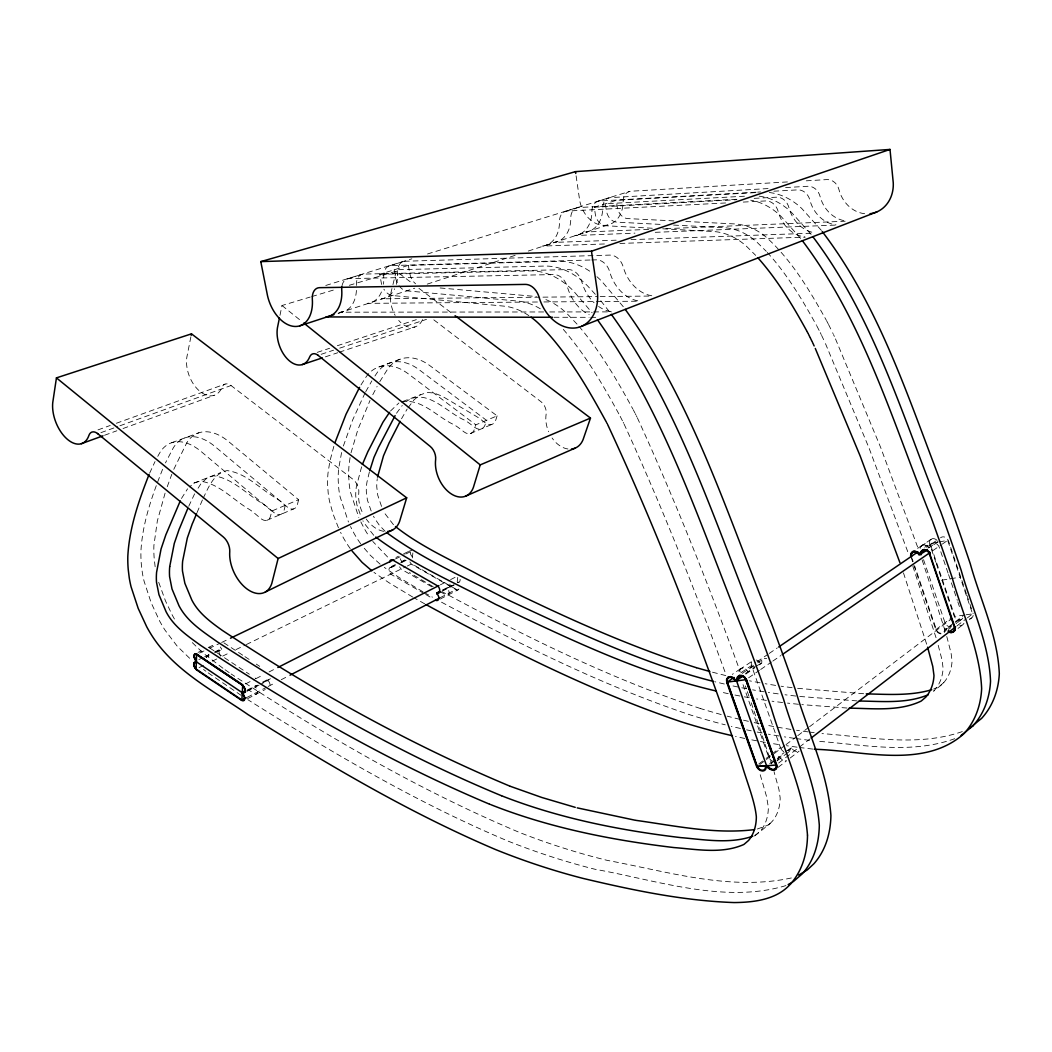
<?xml version="1.0" encoding="UTF-8"?>
<svg xmlns="http://www.w3.org/2000/svg" width="1052" height="1052" viewBox="0 0 1052 1052"><rect width="100%" height="100%" fill="white"/><g stroke="black" fill="none" stroke-linecap="round" stroke-linejoin="round"><path stroke-width="0.75" stroke-dasharray="5 3.75" d="M206.508 657.474A4.432 2.472 64.3 0 1 208.809 655.909L208.848 654.765A4.445 2.485 64.4 0 1 207.218 652.201M220.618 656.159A4.405 2.485 64.3 0 1 219.145 651.464A4.405 2.485 64.3 0 1 221.459 649.781L221.512 648.637A4.405 2.498 64.4 0 1 220.302 646.98M257.622 685.115A4.537 2.591 63.5 0 1 255.465 685.812L255.399 686.969A4.524 2.577 63.3 0 1 257.464 692.505A4.524 2.577 63.3 0 1 254.242 693.676L248.522 689.849M270.285 678.553A4.497 2.604 63.5 0 1 268.076 679.355L268.01 680.499L261.014 684.102M424.311 593.67L391.489 574.563A4.011 2.577 64.2 0 1 388.924 569.947A4.011 2.577 64.2 0 1 391.423 567.488L391.528 566.423A4.011 2.591 64.3 0 1 390.003 564.122M401.036 562.399A3.984 2.577 64.2 0 1 401.785 562.465L401.89 561.413A3.998 2.591 64.3 0 1 400.194 556.219M412.358 557.915L412.976 551.958M457.488 582.571L457.528 582.308A4.037 2.683 63.2 0 0 460.026 578.6M457.199 581.887L457.752 577.39M350.066 457.541L349.106 464.603A88.763 58.741 65.6 0 0 348.699 476.595L349.211 484.13A64.159 42.08 66 0 0 350.526 492.323L358.811 517.426M190.885 336.798L186.835 357.233A27.142 16.977 69.2 0 0 199.433 390.963A27.142 16.977 69.2 0 0 221.959 387.373A11.27 7.114 68.5 0 1 231.045 385.519L119.297 426.007M279.977 315.337L281.989 305.514L310.169 297.058M173.777 469.35L186.506 443.326A57.807 34.151 67.4 0 1 228.442 441.432L298.597 499.713L271.758 511.048L270.653 515.743A12.19 7.364 66.7 0 1 260.475 518.281L255.018 513.652A59.385 35.018 65.8 0 0 249.85 509.72C233.452 500.279 219.644 483.802 200.169 481.119L193.7 483.17L189.61 486.931M351.013 452.86L357.93 429.44L370.015 400.47M285.276 505.341L284.158 510.01A12.098 7.377 66.7 0 1 273.954 512.574L268.51 507.984A58.965 35.124 65.8 0 0 263.355 504.092C246.983 494.742 233.15 478.384 213.714 475.82L207.231 477.871L201.077 483.512L195.817 491.771M298.597 499.713L297.466 504.368A12.019 7.403 66.8 0 1 287.249 506.946L214.95 446.508A58.202 34.045 67.4 0 0 173.08 448.27L165.453 462.919M341.584 452.531L338.599 468.955A89.302 58.688 65.6 0 0 338.231 481.001L338.757 488.575A64.54 42.041 65.9 0 0 340.098 496.807L348.462 522.042M391.962 288.55L390.989 292.522A24.354 16.082 71.9 0 0 395.144 315.35M392.948 284.566L396.262 271.192L413.094 283.935M369.357 472.046L366.977 482.013A52.705 34.663 65.6 0 0 366.293 491.231L367.385 500.016L371.395 511.64M343.373 446.009L352.657 419.958L365.083 392.869M333.839 446.35L329.815 461.512L327.974 473.361A89.854 58.623 65.6 0 0 327.632 485.459L328.198 493.072A64.935 41.988 65.9 0 0 329.552 501.357L333.089 514.06L338.481 527.867M379.785 381.652L387.623 369.147A51.745 35.058 68.1 0 1 429.913 365.688L497.096 415.869L475.82 424.85L474.478 429.19A10.849 7.535 67.2 0 1 464.156 431.977L458.935 428.006A53.008 36.005 66.1 0 0 453.964 424.666C437.132 417.236 421.392 397.656 401.548 402.101M361.612 466.838L356.391 486.55A53.021 34.624 65.6 0 0 355.721 495.821L356.891 504.828L361.138 516.927M497.096 415.869L495.742 420.156A10.717 7.535 67.3 0 1 485.419 422.97L480.238 419.064A52.35 36.044 66.1 0 0 475.28 415.777L442.156 396.183L434.174 393.08L427.046 392.396L401.601 401.903M165.085 493.151L157.34 520.95L153.894 545.541A98.835 56.861 65.5 0 0 154.197 558.533L155.144 566.739M167.242 486.734L171.805 474.294M197.04 512.613L202.563 499.608M162.587 469.323C152.185 495.426 142.52 522.607 140.942 550.906A99.506 56.676 65.5 0 0 141.297 563.964L142.27 572.209A71.838 40.515 65.7 0 0 144.085 581.217L151.133 602.691L159.602 620.969A79.387 44.894 65.5 0 0 165.151 630.332L177.275 646.27L190.649 659.249M188.742 506.275L194.936 493.138M149.647 473.137L155.025 461.578M203.167 498.24C208.546 487.392 213.845 473.176 227.087 470.599C246.47 473.058 260.317 489.298 276.663 498.543A58.557 35.216 65.8 0 1 281.818 502.396M372.776 394.724L377.116 386.426M365.741 391.673L371.856 380.877M157.761 456.371L159.483 453.294A58.61 33.94 67.4 0 1 201.287 451.65L271.758 511.048M401.522 418.775L407.15 409.044M360.981 384.927L365.951 377.142A52.403 35.005 68 0 1 408.255 373.828L475.82 424.85M181.47 498.477L187.572 488.812M374.933 375.998L376.853 373.118A52.074 35.032 68 0 1 419.156 369.739L486.524 420.327L485.182 424.64A10.783 7.535 67.2 0 1 474.86 427.454L469.652 423.509A52.679 36.031 66.1 0 0 464.695 420.195C447.047 412.897 426.31 386.978 406.466 401.456M390.502 411.016L398.905 402.969M396.499 413.265L402.258 405.467M408.11 407.755L413.896 399.984L420.405 394.553M943.789 682.577L939.462 686.285A36.978 28.943 48.6 0 1 938.726 686.719L933.689 689.021M933.663 691.085L934.833 689.823A49.786 38.779 49.5 0 0 943.092 668.283L942.079 660.117L937.556 642.811M740.582 668.743L732.271 674.385M921.776 545.567L917.081 548.763M922.88 545.067L921.315 546.133L931.046 539.268M769.946 823.637L772.313 821.257A56.492 39.581 52.9 0 0 780.176 797.968L778.953 789.487L774.022 771.629M941.527 684.826L933.689 691.164M754.652 836.011L770.011 823.584M769.84 823.729L768.039 824.978A42.29 29.627 52.5 0 1 767.118 825.491L757.361 828.989M778.191 767.289L786.238 761.083M790.223 757.992L799.112 751.128M958.043 628.438L964.842 623.192M969.326 619.72L971.548 617.997M778.651 763.029L809.895 739.004M956.965 625.874L966.078 618.865M967.38 617.866L972.574 613.868L947.681 540.386L930.099 543.582L924.695 547.277M769.709 763.673L772.142 761.819M777.178 760.767A6.075 4.353 52.1 0 0 778.204 757.19L784.161 752.627M785.357 751.72L791.591 747.946A6.049 4.392 51.6 0 0 799.494 750.865M911.032 557.047L935.833 629.675A5.326 4.234 48.1 0 0 941.356 633.922A5.326 4.234 48.1 0 0 945.012 629.648L954.164 622.652M955.453 621.666L963.172 615.762M771.195 763.555L776.047 759.846M777.257 758.913L783.253 754.323M788.027 750.681L791.591 747.946M947.563 628.57L954.427 623.323M955.571 622.455L962.001 617.524M777.086 760.859L789 751.72M948.431 629.49L950.706 627.755M957.504 622.534L961.988 619.102M759.833 764.502L765.067 760.517M766.369 759.531L772.918 754.56M774.219 753.561L784.7 745.605M786.002 744.619L796.482 736.663M797.784 735.664L808.252 727.708M809.567 726.722L952.231 618.339M758.768 764.002L764.843 759.386M766.066 758.466L770.892 754.81M772.076 753.903L780.439 747.564L751.641 665.942A5.996 4.432 54.5 0 1 752.167 661.024M935.833 629.675L951.481 617.8M748.59 677.817L759.347 670.387M760.701 669.466L771.458 662.037M772.799 661.103L780.873 655.527M932.874 550.604L940.948 545.028M942.29 544.094L947.681 540.386M745.75 674.108L754.389 668.178M759.281 664.825L761.727 663.141A6.023 4.484 54.2 0 1 766.698 658.552M920.171 548.408A5.26 4.3 50.8 0 1 923.656 544.936A5.26 4.3 50.8 0 1 928.706 547.855L939.344 541.267M750.957 661.971L740.227 669.256L743.698 667.744L741.739 668.244M742.291 673.385L753.653 665.614M757.742 662.813L762.818 659.341M926.588 547.329L935.899 540.965M745.539 673.438L755.375 666.692M756.598 665.85L761.727 663.141M928.706 547.855L937.95 541.517M740.805 672.846L755.678 662.681M757.032 661.761L767.842 654.37M769.196 653.45L777.31 647.914M925.221 543.476L919.435 547.158M929.85 540.32L932.164 538.755M247.154 697.331L266.669 687.232M268.128 686.483L275.427 682.722M281.252 679.71L288.55 675.936M440.223 597.654L456.266 589.37L411.74 563.859L407.308 566.029M247.575 698.659L265.314 689.481M440.275 599.035L458.107 589.817M246.944 690.178L255.465 685.812M262.474 682.222L268.076 679.355M442.221 590.146L451.716 585.28M247.22 690.756L257.595 685.444M263.131 682.603L269.417 679.382M443.576 590.093L453.793 584.846M246.878 691.335L259.607 684.813M442.09 591.211L455.95 584.11M245.616 683.866L254.4 679.408M255.86 678.658L263.184 674.937M269.049 671.952L276.36 668.23M440.367 584.833L449.151 580.362M450.611 579.613L456.476 576.641M754.771 835.314L755.349 835.012A42.659 29.64 52.7 0 0 756.112 834.591L760.543 830.764A56.979 39.595 53.1 0 0 768.368 807.371L766.513 796.39L759.741 773.102M199.052 667.612L206.429 664.009M212.346 661.129L216.778 658.973M222.682 656.093L230.072 652.49M235.977 649.597L244.84 645.284M246.313 644.56L405.822 566.752M198.867 659.591L203.141 657.526M204.575 656.842L208.848 654.765M214.476 652.043L221.512 648.637M391.528 566.423L395.407 564.543M401.89 561.413L404.823 559.993M207.06 656.132L208.02 655.672M214.95 652.319L220.197 649.781M390.147 567.554L395.342 565.042M400.904 562.347L405.638 560.045M205.955 657.29L208.809 655.909M215.831 652.503L221.459 649.781M391.423 567.488L395.302 565.608M401.785 562.465L406.177 560.348M199.551 653.068L203.97 650.951M209.046 647.664A4.445 2.485 64.4 0 1 209.861 648.071L220.17 643.167M221.643 642.456L229.007 638.919M395.447 558.967L404.284 554.72M405.756 554.01L410.175 551.892M198.078 652.385L201.3 650.846M208.257 647.506L214.082 644.718M395.947 557.481L398.537 556.245M403.692 553.76L409.399 551.103M266.761 520.359L293.521 508.958M470.349 433.582L491.586 424.521M785.949 885.587C724.578 904.141 656.33 880.156 595.235 869.32A1127.691 838.102 87.1 0 1 570.697 862.666A1167.036 864.652 88.1 0 1 507.971 841.074C416.868 802.742 331.327 752.272 247.838 699.685M962.304 731.587C917.226 747.183 868.294 736.926 822.006 733.599M954.729 738.688C910.309 754.81 861.759 744.395 816.01 741.121M193.7 483.17L220.591 472.65M171.713 442.721L198.867 432.793M378.917 366.951L400.641 359.008M104.529 435.265L116.864 430.768M123.045 428.519L214.095 395.355M100.926 432.661L117.758 426.56M97.994 429.887L110.236 425.468M116.364 423.259L225.075 384.098M325.397 356.852L337.745 352.736M339.283 352.21L414.922 326.962M321.176 354.3L333.563 350.185M339.757 348.133L426.494 319.348M317.204 352.381L329.592 348.291M337.337 345.727L416.329 319.65M338.599 313.128L414.777 288.195M427.217 284.132L515.822 255.123M528.262 251.06L609.095 224.602M578.258 234.78L588.988 231.256M545.988 245.326L557.258 241.658M338.087 313.391L343.912 311.484M408.833 551.301L411.871 550.327M381.731 284.487A14.044 9.547 71.9 0 1 381.166 282.12L379.772 274.309L408.347 265.367L558.507 261.317A73.022 54.415 69.3 0 1 591.724 272.573M652.266 228.245L605.781 225.746A12.308 9.455 74.1 0 1 595.3 214.135L594.301 207.218L616.327 200.327L756.638 192.555M389.569 265.801L403.481 261.475M598.141 201.234L608.911 197.881M325.778 285.46L411.845 258.818M427.507 253.979L629.398 191.477M565.621 211.281L576.943 207.796M347.436 278.833L362.125 274.296M311.734 296.585L335.207 289.537M349.303 285.302L396.262 271.192M791.354 877.96C730.18 891.241 667.362 871.503 607.228 860.365A1115.633 834.315 87.4 0 1 582.729 853.869A1154.373 860.536 88.5 0 1 520.122 832.711C418.63 790.078 323.095 734.112 231.098 673.951M941.921 580.139L960.739 577.061M964.526 614.999L954.861 616.354L930.099 543.582M966.13 614.762L972.574 613.868M946.668 628.78L944.354 629.109A4.655 3.708 48.1 0 1 941.448 633.304A4.655 3.708 48.1 0 1 936.385 629.596L914.688 566.068M945.012 629.648L946.826 630.043L946.419 629.451M778.204 757.19L779.69 757.059A6.102 4.405 51.8 0 0 786.37 760.675M787.409 181.93L630.898 191.227A11.73 9.152 74.6 0 0 623.165 201.34A28.049 21.527 74.8 0 1 603.743 225.365A28.049 21.527 74.8 0 1 579.691 200.472L576.009 175.25M806.279 180.812L826.898 179.59A12.782 10.967 75.1 0 1 838.944 189.531A31.481 27.497 75.9 0 0 865.309 213.766M768.065 188.571L610.41 197.631A11.901 9.205 74.2 0 0 602.691 207.862A28.43 21.632 74.4 0 1 585.635 232.005L648.676 229.389M785.594 187.572L807.87 186.283A12.966 11.046 74.6 0 1 820.06 196.382A31.941 27.707 75.2 0 0 846.018 220.946M756.072 192.2L599.64 200.985A11.98 9.218 74 0 0 591.921 211.268A28.628 21.658 74.3 0 1 574.905 235.543L634.961 233.136M757.69 192.108L760.609 191.951M773.812 191.201L797.626 189.873A13.071 11.085 74.3 0 1 809.869 200.051A32.191 27.799 75 0 0 835.972 224.839M744.448 196.224L605.4 203.746L606.373 210.624A12.216 9.442 74.2 0 0 616.801 222.143L663.168 224.536M736.558 199.275L578.455 207.546A12.151 9.192 73.9 0 0 570.789 217.922A29.022 21.592 74.1 0 1 553.904 242.407L617.011 240.158M754.179 198.355L776.586 197.184A13.281 11.099 74 0 1 788.908 207.573A32.717 27.852 74.6 0 0 812.959 232.453M594.301 207.218L736.926 199.696M725.591 202.97L567.133 211.044A12.229 9.205 73.7 0 0 559.48 221.459A29.232 21.619 74 0 1 542.635 246.076L605.86 243.919M743.277 202.076L765.738 200.932A13.387 11.125 73.8 0 1 778.138 211.413A32.98 27.931 74.3 0 0 804.583 236.91M665.837 228.678L845.151 221.222M655.264 232.321L836.642 225.049M631.042 239.646L814.34 233.11M619.917 243.446L805.253 237.134M590.054 260.015L391.107 265.577A13.61 9.297 71.9 0 0 383.717 276.821A32.48 21.79 72.1 0 1 383.467 284.224M591.632 259.975L596.339 259.844A15.044 11.493 71.4 0 1 609.713 271.837A37.149 28.983 71.6 0 0 638.419 300.925M379.772 274.309L530.313 270.903A74.324 54.494 69.1 0 1 573.813 291.338L592.158 312.799M539.808 297.19L381.389 298.821A32.218 21.803 72.2 0 0 394.658 288.813M542.977 297.151L597.049 296.598M600.166 296.572L652.477 296.033M537.427 302.003L367.582 303.357A32.48 21.79 72.1 0 0 382.481 288.971M543.884 301.95L639.129 301.201M543.608 311.957L340.546 312.194A32.98 21.605 72 0 0 356.483 287.919M549.723 311.957L592.039 311.905M593.63 311.905L611.436 311.879M554.01 317.27L589.094 317.323M590.724 317.323L597.207 317.336M863.653 693.741L796.785 688.271M857.078 700.908L799.559 696.45M673.911 220.894L627.663 218.579A12.137 9.429 74.4 0 1 617.287 207.152L616.327 200.327M685.786 221.485L734.493 223.918A62.331 50.864 69.8 0 1 767.684 238.515C792.564 261.567 809.987 291.036 826.399 320.373M673.569 225.075L723.921 227.679A62.804 50.969 69.7 0 1 757.23 242.447L766.237 251.296M847.031 708.035L801.834 704.616M662.681 228.797L713.177 231.506A63.278 51.061 69.6 0 1 746.618 246.431L755.678 255.36M440.13 287.959L531.865 296.125A71.312 52.008 68.4 0 1 536.336 296.743M798.442 704.275L787.553 703.117M795.799 696.043L785.029 694.767M812.815 749.09L800.164 747.577M782.609 702.539L772.05 701.197M809.58 732.087L814.182 732.665M792.13 687.692L781.031 686.206M809.54 740.358L795.891 738.543M797.074 747.17L786.475 745.71M808.107 731.89L796.548 730.259M778.217 693.873L768.341 692.453M794.418 738.346L784.411 736.86M766.395 700.408L756.598 698.923M775.64 685.404L765.198 683.721M773.549 743.751L780.637 744.855M790.946 729.417L784.134 728.326A949.522 770.196 -86.5 0 1 765.251 724.894M764.081 691.795L752.614 689.836M778.888 735.979L774.785 735.309A957.767 773.97 -86.9 0 1 768.394 734.178M749.221 697.7L744.027 696.779M760.057 682.814L749.484 680.815M739.885 696.003L733.297 694.714M746.71 688.744L739.964 687.416M737.912 686.995L731.771 685.694M728.247 693.676L720.041 691.887M724.315 684.01L714.9 681.762M725.827 675.594L712.52 672.215M924.156 544.936L927.377 545.764L925.471 545.186M700.461 708.535C610.752 678.856 525.606 636.723 442.59 591.96M441.538 602.204C521.95 645.284 604.203 686.193 690.888 715.123A989.117 795.799 -85.8 0 0 725.249 724.828M424.784 603.887L413.975 597.773M424.245 592.552L432.451 597.168M433.187 586.687L409.399 572.564M431.833 586.832L401.838 569.513A3.984 2.577 64.2 0 1 399.655 566.804M440.144 591.632L445.719 594.853A4.05 2.669 63 0 0 449.02 593.578A4.05 2.669 63 0 0 447.232 588.581L447.363 587.516A4.063 2.683 63.2 0 0 449.862 583.794M423.022 591.842L399.208 577.587L384.309 567.396M425.692 594.472L432.661 598.522M412.739 597.063L388.885 582.663L373.96 572.393M242.67 655.172L222.564 641.97A4.405 2.498 64.4 0 0 220.894 641.51M244.919 656.645L250.586 660.367M256.28 664.101L259.712 666.35M241.184 695.385L207.112 672.136M209.861 648.071L249.35 674.227M225.089 669.769L229.901 673.109M222.932 668.244L203.26 653.174L189.912 640.313M203.509 669.453L205.916 671.242M418.933 288.34L453.82 314.732M433.832 319.861L541.044 401.746A10.481 7.338 68 0 1 546.12 414.317A25.629 18.16 67.2 0 0 548.618 431.728M230.704 385.269L352.801 479.173A11.664 7.758 65.4 0 1 358.785 493.02A28.549 19.199 64.7 0 0 363.413 514.533M281.989 305.514L301.437 321.149M380.127 564.174L370.304 555.285L362.48 546.185M387.583 556.995L372.776 541.412M385.137 531.299L379.259 525.145L374.643 518.373A32.52 21.237 65.7 0 1 374.315 517.781L373.486 516.203M373.749 535.284L364.15 523.107A32.717 21.211 65.7 0 1 363.821 522.515L362.927 520.806M393.487 524.711L385.006 513.692A32.323 21.264 65.7 0 1 384.677 513.1L383.862 511.535M577.035 324.108L567.238 313.851A71.312 52.008 68.4 0 0 542.424 298.321M767.316 252.467C787.133 274.243 802.268 299.662 816.497 325.305M595.327 294.336L587.884 286.236A73.666 54.454 69.2 0 0 544.542 266.064L394.171 269.799L395.539 277.544A13.926 9.547 72 0 0 406.861 290.852L517.952 301.082A71.93 52.035 68.3 0 1 540.715 309.038M578.916 326.278C600.39 351.434 617.077 380.167 632.896 409.096M563.307 329.394C585.925 355.431 603.322 385.4 619.76 415.566M821.388 230.427L801.848 208.585A63.646 52.902 71.2 0 0 769.262 192.516M811.105 234.399L791.446 212.359A64.133 53.021 71 0 0 758.716 196.119M800.651 238.423L780.873 216.199A64.632 53.139 70.9 0 0 750.668 200.169M600.797 300.767L609.608 311.997M623.284 306.724L601.691 281.226A73.022 54.415 69.3 0 0 596.865 276.663M360.639 543.726L358.85 541.175A71.299 46.551 65.7 0 1 353.709 532.785L350.487 526.513M350.224 548.552L348.422 545.975A71.733 46.498 65.7 0 1 343.254 537.533L340.559 532.299M826.754 321.044L828.161 323.727M816.852 325.975L819.889 331.893M633.304 409.859L634.908 412.963M620.167 416.342L622.81 421.51M828.516 324.41L832.237 331.919M635.303 413.738L635.921 414.948M636.328 415.777L636.947 417.026M623.231 422.339L623.652 423.18M820.258 332.616L821.217 334.575M360.823 521.858L364.031 528.104A70.878 46.604 65.7 0 0 369.147 536.428M637.367 417.854C675.45 500.791 708.93 585.819 740.187 671.544M624.06 424.022C661.655 505.71 694.688 589.475 725.709 673.845M821.599 335.378L823.65 339.691M832.645 332.787L833.066 333.668M833.473 334.536L834.354 336.443M835.472 338.875L880.642 447.416L918.672 549.88M825.465 343.61L868.939 447.771L908.441 553.576M381.534 506.406L377.76 495.255L376.748 486.708A52.376 34.69 65.6 0 1 377.287 478.66M745.303 685.878L746.315 688.744M747.328 691.611L749.313 697.239M743.041 684.655L768.499 756.625A6.075 4.353 52.1 0 0 773.194 761.424M751.233 702.749L771.668 763.976M922.144 559.94L945.419 631.818M912.873 566.357L936.372 638.748M903.458 572.867L927.18 645.797M912.097 558.481L913.136 561.518M966.354 593.591L948.483 540.886A5.247 4.326 50.1 0 0 940.501 537.809M966.854 595.09L969.405 602.586M969.905 604.085L971.943 610.081M948.049 573.077L939.265 547.25A5.286 4.339 50.4 0 0 933.742 543.121A5.286 4.339 50.4 0 0 930.099 547.605M948.562 574.589L957.307 600.337M957.82 601.849L959.871 607.898M935.82 562.228L929.718 544.292A5.221 4.287 50.6 0 1 931.691 538.913A5.221 4.287 50.6 0 1 937.608 540.991M936.333 563.727L954.059 615.841A5.247 4.221 47.5 0 0 958.333 619.852A5.247 4.221 47.5 0 0 962.79 618.037M923.524 559.664L945.012 622.705A5.286 4.234 47.8 0 0 952.047 626.597M158.707 582.295L165.453 600.837L172.304 615.196A78.847 45.052 65.5 0 0 175.329 620.496M946.774 636.513L951.074 653.042L952.06 661.05A49.418 38.7 49.2 0 1 943.775 682.564M408.347 265.367L409.688 273.06A13.807 9.547 72.1 0 0 415.553 283.803M567.962 448.994A25.629 18.16 67.2 0 1 552.076 437.987M422.588 319.598A24.354 16.082 71.9 0 1 398.721 320.452M383.756 531.326A28.549 19.199 64.7 0 1 366.214 519.03M342.005 285.71A13.952 9.218 71.7 0 1 348.962 278.609L553.891 274.572A15.451 11.467 71.1 0 1 567.423 286.986A38.201 28.983 71.3 0 0 589.199 314.706M356.391 285.421A13.834 9.231 71.8 0 1 363.65 274.085L568.343 269.575A15.32 11.467 71.3 0 1 581.809 281.844A37.846 28.943 71.5 0 0 594.051 302.713M610.712 311.602A37.846 28.943 71.5 0 1 598.614 306.474M651.767 295.757A36.807 28.93 71.7 0 1 623.231 266.971A14.912 11.467 71.5 0 0 609.923 255.097L405.02 261.251A13.505 9.297 72 0 0 397.603 272.429A32.218 21.803 72.2 0 1 396.328 284.5M759.084 723.644A980.517 791.788 -85.4 0 1 752.956 722.329M748.38 721.317A980.517 791.788 -85.4 0 1 727.195 716.149M721.212 714.545A980.517 791.788 -85.4 0 1 700.461 708.535M268.01 680.499A4.484 2.591 63.3 0 1 269.943 686.456M255.097 678.04A4.537 2.591 63.5 0 1 255.741 678.553M790.118 748.077A6.01 4.353 51.9 0 1 788.369 752.167M783.753 751.68A6.01 4.353 51.9 0 1 780.439 747.564M756.204 659.998A5.996 4.432 54.5 0 1 760.267 663.339M754.823 667.06A6.075 4.484 54.4 0 0 749.484 671.531L748.025 671.728A6.049 4.445 54.6 0 0 741.897 668.204A6.049 4.445 54.6 0 0 739.109 673.346M528.867 315.639A72.549 52.048 68.3 0 0 503.803 306.119L392.541 295.546A14.044 9.547 71.9 0 1 383.875 289.208M762.082 733.007A957.767 773.97 -86.9 0 1 754.31 731.469M751.22 730.824A989.117 795.799 -85.8 0 1 746.604 729.838M740.463 728.471A989.117 795.799 -85.8 0 1 731.311 726.327M765.317 742.37A966.183 777.744 -87.3 0 1 749.445 739.398M744.777 738.451A966.183 777.744 -87.3 0 1 741.673 737.794A997.901 799.809 -86.2 0 1 735.506 736.439M963.974 623.257A5.313 4.261 47.4 0 1 956.018 623.1M458.935 588.949A4.037 2.669 63 0 1 455.858 589.607L412.055 564.529A3.958 2.577 64.1 0 1 409.754 561.452M410.293 552.326A3.971 2.591 64.3 0 0 412.134 556.455L412.029 557.507A3.958 2.577 64.1 0 0 411.608 557.442M973.192 615.42A5.273 4.247 47.1 0 1 967.814 618.26M972.968 613.079A5.273 4.247 47.1 0 1 973.113 613.592M458.909 582.19L457.488 582.755L458.856 582.256"/><path stroke-width="1.5" d="M195.935 662.102L196.014 660.972M196.461 669.795L241.487 700.264A4.55 2.564 63.4 0 0 244.695 699.093A4.55 2.564 63.4 0 0 242.617 693.531L242.683 692.361L245.524 690.914M169.714 566.594L174.277 543.45L179.234 529.024A13.807 7.89 66.6 0 1 179.537 528.433L187.558 509.023M435.449 600.14A4.077 2.669 63 0 0 438.75 598.877A4.077 2.669 63 0 0 436.948 593.854L437.08 592.776A4.09 2.683 63.2 0 0 439.723 590.303A4.09 2.683 63.2 0 0 437.093 585.583L392.896 560.151A4.011 2.591 64.3 0 0 389.661 562.255M387.596 531.444A28.549 19.199 64.7 0 0 399.615 521.319L406.677 497.82L191.477 333.852L56.44 377.878L52.758 402.535A29.154 16.635 68.5 0 0 66.631 438.645A29.154 16.635 68.5 0 0 88.894 435.462A12.111 6.983 67.9 0 1 97.862 433.766M377.536 477.029L383.507 455.792L389.253 442.603A12.308 8.166 67.1 0 1 389.595 442.05L400.168 421.339M191.175 335.325L191.477 333.852M279.411 318.125L277.426 327.843A25.866 15.806 71.3 0 0 288.708 360.257A25.866 15.806 71.3 0 0 309.63 357.009A10.744 6.628 70.6 0 1 318.072 355.326M406.677 497.82L278.123 558.507L271.85 583.229A30.797 19.002 64.6 0 1 246.891 588.883A30.797 19.002 64.6 0 1 229.744 551.787A12.585 7.653 65.2 0 0 223.221 536.888L97.52 433.49M369.765 470.652L373.96 457.41L378.694 446.942A12.387 8.153 67 0 1 379.022 446.39L395.092 415.619M455.095 315.692L590.488 418.078L480.225 464.892L473.387 487.405A27.313 17.989 67.1 0 1 449.993 493.033A27.313 17.989 67.1 0 1 435.62 459.75A11.164 7.259 67.7 0 0 430.189 446.377L317.77 355.076M335.049 442.445L346.042 414.238L359.574 387.333M362.401 464.392L368.003 451.347A12.466 8.153 67 0 1 368.332 450.795L382.928 422.26L389.542 412.331M590.488 418.078L583.071 439.631A25.629 18.16 67.2 0 1 571.525 449.046M196.54 513.823L192.7 522.962A13.715 7.916 66.6 0 0 192.345 523.633L187.322 537.993L182.654 561.045A58.32 33.585 65.4 0 0 182.469 570.986L184.863 583.295L191.845 600.074A35.965 20.553 65.5 0 0 192.2 600.731C198.96 613.487 210.9 622.232 222.366 630.424C313.325 690.48 409.202 744.001 509.799 786.107M149.082 474.426C138.798 500.66 129.278 527.959 127.818 556.35A100.177 56.479 65.5 0 0 128.226 569.474L129.238 577.758A72.325 40.37 65.7 0 0 131.079 586.819L138.206 608.424L146.728 626.808A79.926 44.736 65.5 0 0 152.303 636.25C175.197 671.597 214.332 691.269 247.983 714.571C327.645 764.449 408.978 812.723 495.623 849.582A1180.042 868.755 87.8 0 0 558.467 871.595A1140.066 841.863 86.8 0 0 583.058 878.407C632.62 890.163 682.972 900.775 734.02 902.563C753.85 902.406 776.639 899.789 790.578 883.969M180.234 500.989L166.242 533.903A13.9 7.864 66.6 0 0 165.953 534.495L161.061 548.973L156.59 572.222A59.122 33.362 65.4 0 0 156.498 582.256L158.97 594.709L166.071 611.699A36.452 20.409 65.5 0 0 166.426 612.369C174.067 626.782 187.979 636.223 200.84 645.52C292.232 706.089 387.886 761.372 489.048 803.978M194.055 662.681L195.803 662.063L194.331 662.352M244.748 691.795L245.077 689.073L244.419 692.163M194.567 654.147L196.948 654.212L242.341 684.589L245.063 688.994L242.341 684.589M972.85 725.985L961.107 735.493M811.197 738.004L955.663 626.874M793.103 881.8L802.308 873.804A115.72 80.478 53.1 0 0 819.311 825.163C815.905 781.347 795.785 740.7 783.477 698.962A1573.529 664.548 65.3 0 0 759.386 632.16C715.228 524.238 680.473 409.767 611.304 314.324M782.215 654.607L930.192 552.458M743.264 675.818L737.031 680.092L735.558 680.276L733.454 677.882L735.558 680.276L741.792 676.002M927.417 549.446C920.894 555.535 912.229 555.745 926.023 549.696M734.033 677.462L727.274 682.077L757.164 766.487L767.802 765.606A5.391 3.853 52.1 0 0 773.68 769.393A5.391 3.853 52.1 0 0 775.824 764.225M778.664 646.993L917.936 551.892M969.878 727.892L981.595 718.398A100.334 78.611 49.2 0 0 999.308 673.819C997.796 635.645 980.346 600.074 970.26 563.714A1424.079 708.89 65.3 0 0 950.114 505.841C912.61 412.515 884.088 312.641 822.256 231.558M792.156 882.365L788.158 884.561M194.857 653.936L197 654.252M241.487 700.264L246.26 697.778M290.01 675.187L439.302 598.154M437.08 592.776L439.644 591.461M242.617 693.531L245.458 692.071M436.948 593.854L440.814 591.881M277.833 667.494L438.894 585.569M798.652 875.106L807.226 869.978L813.84 863.81A114.721 80.439 52.9 0 0 830.909 815.418C827.635 771.958 807.686 731.627 795.522 690.23A1564.206 667.823 65.3 0 0 771.695 624.007C728.037 517.163 693.728 403.797 625.217 309.367M265.328 592.013L392.843 529.813M230.48 638.209L393.974 559.677M928.285 694.741C906.587 703.893 882.194 701.316 859.234 701.013M465.431 496.242L574.918 448.218M752.811 836.195C729.667 844.23 704.538 839.601 680.749 837.616C619.825 830.344 559.099 818.351 501.804 795.851M581.73 326.225L876.934 211.873M81.372 443.694L102.978 435.83M591.474 251.204L597.404 291.943A38.898 29.114 71 0 1 574.773 328.014A38.898 29.114 71 0 1 539.032 297.058A15.727 11.519 70.8 0 0 525.342 284.395L319.479 287.669A14.176 9.231 71.4 0 0 312.326 299.215A33.795 21.592 71.7 0 1 294.336 326.436A33.795 21.592 71.7 0 1 267.537 295.796L260.791 261.606L591.474 251.204L890.005 149.437L893.253 182.798A31.481 27.497 75.9 0 1 870.03 213.701M302.24 364.584L322.306 357.89M931.717 689.731C910.532 696.016 888.059 694.373 866.269 693.86M299.741 325.844L333.944 314.653M260.791 261.606L575.483 171.634L890.005 149.437M754.547 829.594C714.847 834.525 674.976 825.741 635.776 820.336M746.775 680.302L744.211 676.673L746.749 680.197L776.415 764.173C778.309 773.825 769.512 769.117 766.08 766.461A6.128 4.366 52.4 0 1 762.384 770.984A6.128 4.366 52.4 0 1 756.335 765.843L726.695 682.156L726.695 679.237L728.155 677.186L730.667 676.686L733.389 677.843L730.496 676.66L727.958 677.317L726.59 679.618L726.906 682.853M552.445 317.27L326.002 316.941A33.256 21.579 71.9 0 0 341.742 290.023A13.952 9.218 71.7 0 1 341.834 286.775M849.188 708.141C872.91 708.417 898.474 711.652 920.658 701.329A37.53 29.062 49.1 0 0 921.394 700.908L925.747 697.174A50.154 38.845 49.7 0 0 933.979 675.529L932.756 666.403L927.601 647.217M814.287 749.261C862.219 750.484 923.945 769.38 963.961 733.678A101.847 78.926 49.7 0 0 981.647 688.666C979.977 649.939 962.251 613.855 951.955 576.969A1439.215 705.208 65.3 0 0 931.428 518.215C893.45 423.851 864.428 323.017 802.387 240.724M635.092 820.218L577.206 807.87M715.965 690.954C638.774 673.096 567.054 637.959 495.755 604.44C455.345 583.005 412.529 564.648 375.748 537.059M713.558 681.433C641.773 663.26 574.589 630.937 507.748 599.811C466.957 578.468 423.917 560.032 386.663 532.601M575.247 807.357L541.819 797.482L510.312 786.304M709.876 671.505L696.503 667.731M696.266 667.652C621.85 644.205 550.946 610.765 481.158 576.194C452.307 560.387 421.418 547.106 395.46 526.539M501.541 795.759C401.903 754.547 307.776 700.566 217.448 641.93C203.43 631.91 187.795 622.179 179.405 606.504A36.215 20.488 65.5 0 1 179.037 605.847L172.002 588.962L169.582 576.588A58.715 33.48 65.4 0 1 169.714 566.607M491.087 804.767C549.565 827.858 611.633 840.127 673.872 847.557C696.766 849.306 721.541 854.132 743.383 844.69A43.027 29.653 52.9 0 0 744.145 844.269L748.577 840.443A57.465 39.608 53.3 0 0 756.349 816.931C754.955 801.137 746.552 780.939 741.752 764.278C702.67 648.952 659.025 534.929 607.622 424.508M489.561 804.175L490.324 804.464M426.086 604.624C508.234 649.386 592.421 691.729 681.196 721.803A997.901 799.809 -86.2 0 0 732.429 735.742M948.339 631.502C951.402 634.303 956.781 631.029 954.861 626.992L929.232 552.3L929.915 553.707M948.457 631.568C951.258 634.211 956.833 631.055 954.861 626.992M196.369 661.8L242.262 692.703M371.803 570.749L362.098 562.373L352.065 551.024M303.844 323.082L480.225 464.892M56.44 377.878L278.123 558.507M757.834 257.727C777.389 279.648 792.472 305.027 806.608 330.657M812.828 236.674C874.475 318.269 903.195 418.354 940.843 511.982A1431.601 707.076 65.3 0 1 961.173 570.289C971.364 606.912 988.972 642.746 990.537 681.183A101.084 78.768 49.4 0 1 972.824 725.959M597.391 319.716C667.047 416.119 702.223 531.562 746.841 640.471A1582.984 661.156 65.3 0 1 771.195 707.851C783.648 749.931 803.965 790.92 807.489 835.091M767.552 766.329C769.433 771.905 779.269 770.735 776.415 764.173M806.976 331.327L808.225 333.734M606.399 422.154C587.41 387.452 567.462 352.604 539.426 324.305A72.549 52.048 68.3 0 0 531.063 317.191M606.807 422.93L607.201 423.719M808.58 334.431L809.856 336.982M810.224 337.718L811.999 341.374M812.42 342.255L812.841 343.149M813.262 344.03L814.156 345.963M815.287 348.436L860.181 456.016L899.92 562.662M776.074 764.909L745.894 679.671L727.274 682.077L757.203 766.487L776.047 765.028L745.894 679.671L776.166 764.804M736.545 680.881L766.579 765.764M575.483 171.634L575.746 173.435M765.356 765.803A5.352 3.813 52.4 0 1 762.45 770.301A5.352 3.813 52.4 0 1 756.927 765.803M737.754 680.723A5.365 3.932 54.5 0 1 740.634 675.976A5.365 3.932 54.5 0 1 746.184 680.368M727.484 682.774A5.339 3.892 54.8 0 1 729.536 677.422A5.339 3.892 54.8 0 1 735.335 681.038M948.299 630.792A4.681 3.735 47.7 0 0 953.073 631.424A4.681 3.735 47.7 0 0 954.296 627.071L929.363 553.812A4.655 3.813 50.7 0 0 924.274 550.17A4.655 3.813 50.7 0 0 921.368 554.575L919.067 554.983A4.642 3.774 51.1 0 0 913.715 552.063A4.642 3.774 51.1 0 0 911.571 556.955M241.513 699.804A3.984 2.249 63.4 0 0 244.34 698.62A3.984 2.249 63.4 0 0 242.223 693.649L242.315 691.729A3.998 2.262 63.5 0 0 244.8 689.836A3.998 2.262 63.5 0 0 242.262 685.023L196.987 654.712A3.906 2.17 64.4 0 0 194.304 655.961A3.906 2.17 64.4 0 0 196.395 660.853L196.329 662.747A3.906 2.157 64.3 0 0 194.015 664.64A3.906 2.157 64.3 0 0 196.474 669.348M807.502 835.104A116.719 80.491 53.3 0 1 790.552 883.956M920.684 553.431L921.657 550.788L924.024 549.565L926.904 550.17L929.271 552.379L926.983 550.209L924.024 549.565L921.697 550.735L920.684 553.378M736.979 679.197L737.031 680.092L737.465 677.107L739.451 675.437L744.356 676.791L741.831 675.423L739.372 675.463L737.61 676.87L736.979 679.197M910.73 555.167C910.361 559.335 910.677 549.118 915.227 551.393C916.502 551.274 918.935 553.536 918.396 553.102C916.226 550.209 910.677 551.038 910.73 555.075M193.647 664.233L196.198 669.611L193.989 666.271L193.949 662.852L193.647 664.18M193.923 656.001L195.777 660.722L194.028 657.171L194.515 654.212L193.923 656.001M196.606 654.489L196.093 669.059L241.881 700.027L242.683 685.365L196.606 654.489"/></g></svg>
